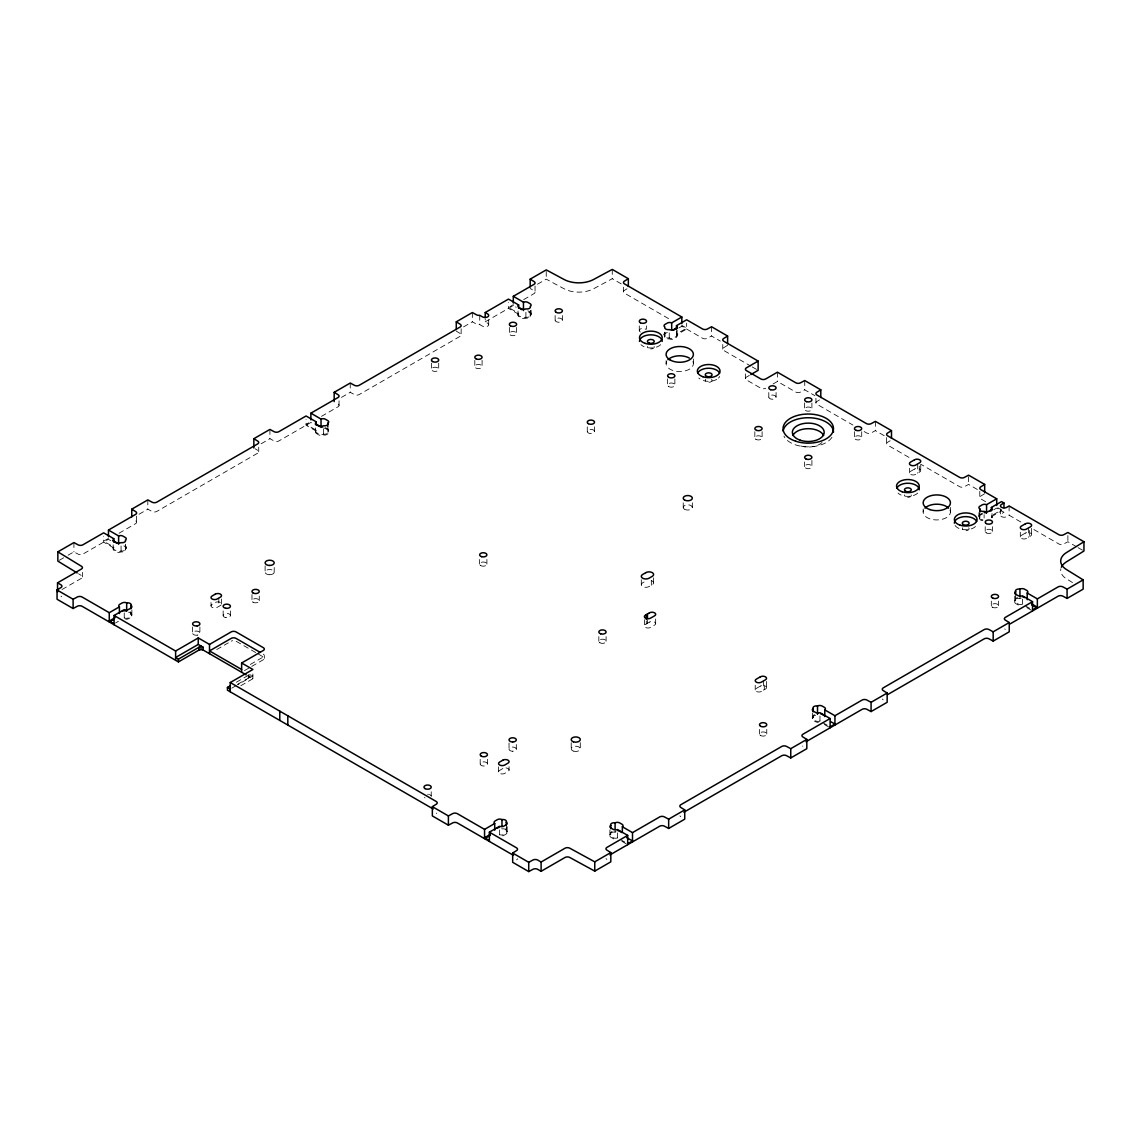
<?xml version="1.0" encoding="UTF-8"?>
<svg xmlns="http://www.w3.org/2000/svg" width="1141" height="1141" viewBox="0 0 1141 1141"><rect width="100%" height="100%" fill="white"/><g stroke="black" fill="none" stroke-linecap="round" stroke-linejoin="round"><path stroke-width="0.75" stroke-dasharray="5 3.75" d="M627.022 288.787L624.384 290.427A3.409 1.968 0 0 0 624.455 293.151L671.265 320.179M727.616 345.295L723.665 347.748A3.409 1.968 0 0 0 723.751 350.487L750.664 366.019M819.48 399.906L816.842 401.546A3.409 1.968 0 0 0 816.927 404.271L852.94 425.065M890.165 440.726L887.527 442.351A3.409 1.968 0 0 0 887.612 445.09L912.13 459.238M984.669 493.696L980.704 496.15A3.409 1.968 0 0 0 980.789 498.888L986.58 502.225M59.318 560.288L66.62 556.066M68.075 555.225L73.923 551.859L78.159 554.141A3.409 1.968 0 0 0 82.894 554.098L108.466 539.336L111.362 541.005M139.059 514.249L147.817 509.186L152.067 511.482A3.409 1.968 0 0 0 156.802 511.425L257.723 453.162A3.409 1.968 0 0 0 257.809 450.424L255.17 448.784M261.161 443.763L269.918 438.7L274.154 440.982A3.409 1.968 0 0 0 278.889 440.939L310.88 422.47L313.789 424.138M341.487 397.382L350.244 392.319L354.48 394.601A3.409 1.968 0 0 0 359.215 394.558L460.151 336.295A3.409 1.968 0 0 0 460.237 333.557L456.272 331.104M463.574 326.882L472.345 321.833L476.581 324.115A3.409 1.968 0 0 0 479.748 324.586L482.5 326.169A3.637 2.097 0 0 0 487.635 326.169A3.637 2.097 0 0 0 487.635 323.203L485.225 321.805L485.225 318.724M537.482 284.223L546.239 279.16L564.11 288.787A21.579 12.465 0 0 0 593.548 288.787L612.275 278.704L622.487 284.608M108.466 538.409L103.646 541.191L113.8 547.052A3.409 1.968 0 0 0 114.157 549.591L116.411 550.889A3.409 1.968 0 0 0 120.789 551.089L121.06 550.946A3.409 1.968 0 0 0 124.526 550.461A3.409 1.968 0 0 0 125.353 548.464L125.61 548.308A3.409 1.968 0 0 0 125.253 545.783M119.021 533.232L135.622 523.648A3.409 1.968 0 0 0 135.708 520.909L133.069 519.283M321.448 416.365L338.05 406.781A3.409 1.968 0 0 0 338.135 404.042M485.225 321.805L513.307 305.603L516.203 307.271M523.676 299.612L534.045 293.622A3.409 1.968 0 0 0 534.131 290.884L530.18 288.445M125.353 545.127L125.353 549.391A3.409 1.968 0 0 1 124.526 551.388A3.409 1.968 0 0 1 121.06 551.873L120.789 552.016A3.409 1.968 0 0 1 116.411 551.816L114.157 550.518A3.409 1.968 0 0 1 113.8 547.98L113.8 547.052M125.353 549.391L125.61 549.235A3.409 1.968 0 0 0 125.253 546.71L123 545.412A3.409 1.968 0 0 0 121.274 544.87M323.687 428.003A3.409 1.968 0 0 1 325.427 428.545L327.667 429.843A3.409 1.968 0 0 1 328.038 432.368L327.781 432.525A3.409 1.968 0 0 1 326.954 434.521A3.409 1.968 0 0 1 323.488 435.006L323.217 435.149A3.409 1.968 0 0 1 318.838 434.935L316.585 433.637A3.409 1.968 0 0 1 316.214 431.113L316.214 430.186L306.059 424.324L310.88 421.542L310.88 422.47M530.208 311.393L530.208 315.658A3.409 1.968 0 0 1 529.367 317.654A3.409 1.968 0 0 1 525.901 318.139L525.644 318.282A3.409 1.968 0 0 1 521.266 318.068L519.012 316.77A3.409 1.968 0 0 1 518.642 314.246L518.642 313.319L508.487 307.457L513.307 304.676L513.307 305.603M530.208 315.658L530.465 315.501A3.409 1.968 0 0 0 530.094 312.976L527.841 311.678A3.409 1.968 0 0 0 526.115 311.136M62.013 589.526L81.439 578.316A3.409 1.968 0 0 0 81.496 575.563L78.586 573.795M115.526 623L118.436 621.317M667.3 332.359L665.046 333.657A3.409 1.968 0 0 0 664.048 335.112L664.048 330.847M678.938 327.952L681.833 326.283L702.571 338.264A3.409 1.968 0 0 0 707.306 338.306L711.556 336.024L720.313 341.073M664.932 332.074L664.932 336.338A3.409 1.968 0 0 0 665.774 338.335A3.409 1.968 0 0 0 669.239 338.82L669.496 338.977A3.409 1.968 0 0 0 673.875 338.763L676.128 337.465A3.409 1.968 0 0 0 676.499 334.926L686.654 329.064L686.654 323.131M216.733 649.529L228.314 642.854M749.352 375.418L746.414 377.115A3.409 1.968 0 0 0 746.414 379.896L760.876 388.24A3.409 1.968 0 0 0 765.697 388.24M250.321 664.461L263.329 656.945A3.409 1.968 0 0 0 263.329 654.164M244.531 670.58L250.321 667.243M251.762 666.401L263.329 659.726A3.409 1.968 0 0 0 263.329 656.945L257.267 653.436M236.372 682.247L250.079 674.331L252.888 675.957L237.784 684.686M237.542 684.358L250.079 677.112L252.888 678.738L252.888 671.093M231.751 688.166L236.273 685.556M240.808 685.712L252.888 678.738M773.028 384.004L777.42 381.465L795.762 392.062A3.409 1.968 0 0 0 800.483 392.105L804.733 389.823L814.959 395.727M982.173 513.222L979.934 514.52A3.409 1.968 0 0 0 979.563 517.058L979.819 517.201A3.409 1.968 0 0 0 982.886 519.783M993.811 509.756L996.721 508.073L1003.98 512.266L1001.57 513.664A3.637 2.097 0 0 0 1001.57 516.631A3.637 2.097 0 0 0 1006.704 516.631L1009.115 515.233L1022.693 523.077M992.014 513.536L992.014 517.8A3.409 1.968 0 0 0 991.386 516.716L991.386 515.789L1001.541 509.927L996.721 507.146M991.386 516.716L1001.541 510.854M814.531 714.594A3.409 1.968 0 0 0 813.219 716.819L812.962 716.976A3.409 1.968 0 0 0 813.333 719.5L815.573 720.812A3.409 1.968 0 0 0 819.965 721.012M1017.501 597.542A3.409 1.968 0 0 0 1015.647 599.952L1015.39 600.109A3.409 1.968 0 0 0 1015.747 602.633L1018 603.931A3.409 1.968 0 0 0 1022.379 604.145M616.054 831.775A3.409 1.968 0 0 0 615.356 831.989L615.099 832.146A3.409 1.968 0 0 0 611.633 832.616A3.409 1.968 0 0 0 610.792 834.627L610.535 834.77A3.409 1.968 0 0 0 610.906 837.309L613.159 838.606A3.409 1.968 0 0 0 616.069 839.163M815.672 715.222A3.409 1.968 0 0 0 813.219 717.746L812.962 717.903A3.409 1.968 0 0 0 813.333 720.442L815.573 721.74A3.409 1.968 0 0 0 818.496 722.282M1021.281 597.955A3.409 1.968 0 0 0 1020.211 598.255L1019.94 598.397A3.409 1.968 0 0 0 1016.474 598.882A3.409 1.968 0 0 0 1015.647 600.879L1015.39 601.036A3.409 1.968 0 0 0 1015.747 603.56L1018 604.858A3.409 1.968 0 0 0 1021.309 605.372M884.189 435.691L875.418 430.628L871.182 432.91A3.409 1.968 0 0 1 866.447 432.867L863.437 431.127M977.366 489.489L968.595 484.426L964.359 486.708A3.409 1.968 0 0 1 959.624 486.665L921.315 464.544M1076.648 546.81L1067.89 541.747L1063.64 544.029A3.409 1.968 0 0 1 1058.905 543.986L1033.261 529.182M248.225 676.057L250.079 677.112L250.079 674.331M1078.102 547.651L1083.95 551.017M752.161 366.889L756.654 369.47M982.886 520.71A3.409 1.968 0 0 1 979.819 518.128L979.563 517.985A3.409 1.968 0 0 1 979.934 515.447L982.173 514.149A3.409 1.968 0 0 1 982.8 513.864M527.841 310.751L530.094 312.049A3.409 1.968 0 0 1 530.465 314.574L530.208 314.731A3.409 1.968 0 0 1 529.367 316.727A3.409 1.968 0 0 1 525.901 317.212L525.644 317.355A3.409 1.968 0 0 1 521.266 317.141L519.012 315.843A3.409 1.968 0 0 1 518.642 313.319M1025.288 605.828L1029.638 608.338M518.642 314.246L508.487 308.384L508.487 302.451M1026.743 607.597L1032.534 610.934M325.427 427.618L327.667 428.916A3.409 1.968 0 0 1 328.038 431.441L327.781 431.598A3.409 1.968 0 0 1 326.954 433.594A3.409 1.968 0 0 1 323.488 434.079L323.217 434.222A3.409 1.968 0 0 1 318.838 434.008L316.585 432.71A3.409 1.968 0 0 1 316.214 430.186M822.861 722.695L828.666 726.047M316.214 431.113L306.059 425.251L306.059 419.317M824.315 724.464L830.12 727.815M620.433 839.562L626.238 842.914M113.8 547.98L103.646 542.118L103.646 536.184M621.888 841.331L627.693 844.682M255.741 652.566L236.016 641.171A3.409 1.968 0 0 0 231.195 641.171M130.145 611.776A3.409 1.968 0 0 1 130.973 613.772L131.244 613.929A3.409 1.968 0 0 1 130.873 616.454L128.619 617.752A3.409 1.968 0 0 1 124.241 617.966M128.534 612.175A3.409 1.968 0 0 1 130.973 614.699L131.244 614.856A3.409 1.968 0 0 1 130.873 617.381L128.619 618.679A3.409 1.968 0 0 1 125.695 619.235M501.712 828.737L501.969 828.894A3.409 1.968 0 0 1 505.434 829.379A3.409 1.968 0 0 1 506.262 831.375L506.533 831.532A3.409 1.968 0 0 1 506.162 834.057L503.908 835.355A3.409 1.968 0 0 1 499.53 835.569L499.53 829.635M1072.54 582.58L1066.493 578.829A21.579 12.465 0 0 1 1060.859 568.774M1067.89 535.557L1067.89 541.747M1031.592 528.369L1031.592 534.558M1029.482 530.465L1029.482 536.641M1028.369 528.026L1028.369 537.297M1022.379 599.139L1022.379 605.072M1020.311 532.234L1020.311 536.883M1019.94 597.47L1019.94 598.397M1015.647 599.952L1015.647 600.879M1015.476 595.902L1015.476 600.166M1014.763 596.173L1014.763 602.106M1009.115 505.962L1009.115 515.233M1000.5 508.957L1000.5 515.147M998.589 601.107L998.589 605.743M992.485 526.714L992.485 531.364M991.315 601.107L991.315 605.743M985.211 526.714L985.211 531.364M984.113 514.677L984.113 518.014M979.791 491.343L979.791 497.533M979.819 513.864L979.819 518.128M979.663 512.908L979.663 518.841M978.935 512.637L978.935 516.902M968.595 476.696L968.595 484.426M950.424 507.431L950.424 512.067M923.155 508.972L923.155 512.067M920.744 464.373L920.744 470.563M919.247 466.113L919.247 472.303M917.678 463.931L917.678 473.201M909.463 468.238L909.463 472.873M886.614 437.545L886.614 443.735M875.418 421.357L875.418 430.628M861.712 431.683L861.712 437.859A3.637 2.097 0 0 1 856.249 439.684A3.637 2.097 0 0 1 856.249 436.047A3.637 2.097 0 0 1 861.712 437.859M854.438 431.683L854.438 437.859M819.965 716.006L819.965 721.939M815.929 398.28L815.929 402.916M813.219 716.819L813.219 717.746M813.062 716.12L813.062 717.047M812.335 713.039L812.335 718.973M811.907 402.93L811.907 409.106A3.637 2.097 0 0 1 806.445 410.931A3.637 2.097 0 0 1 806.445 407.294A3.637 2.097 0 0 1 811.907 409.106M811.907 460.436L811.907 466.612A3.637 2.097 0 0 1 806.445 468.438A3.637 2.097 0 0 1 806.445 464.801A3.637 2.097 0 0 1 811.907 466.612M804.733 380.538L804.733 389.823M804.633 402.93L804.633 409.106M804.633 461.977L804.633 466.612M777.42 372.194L777.42 381.465M776.08 392.504L776.08 397.139A3.637 2.097 0 0 1 770.631 398.965A3.637 2.097 0 0 1 770.631 395.328A3.637 2.097 0 0 1 776.08 397.139M768.806 392.504L768.806 397.139M766.766 729.384L766.766 734.02M766.524 681.419L766.524 687.595M764.313 685.113L764.313 689.749M763.443 680.963L763.443 690.248M762.102 431.683L762.102 437.859M759.492 729.384L759.492 734.02M755.228 685.285L755.228 689.92M754.829 431.683L754.829 437.859M745.415 373.863L745.415 378.498M722.752 344.482L722.752 349.117M711.556 326.74L711.556 336.024M693.371 359.03L693.371 363.665M692.316 502.796L692.316 507.431M683.231 502.796L683.231 507.431M681.833 326.283L681.833 325.356L686.654 328.137L676.499 333.999A3.409 1.968 0 0 1 676.128 336.538L673.875 337.836A3.409 1.968 0 0 1 669.496 338.036L669.239 337.893A3.409 1.968 0 0 1 665.774 337.408A3.409 1.968 0 0 1 664.932 335.411L664.675 335.254A3.409 1.968 0 0 1 665.046 332.73M677.126 330.063L677.126 335.996M676.499 330.662L676.499 334.926M674.859 378.898L674.859 385.087M669.239 332.887L669.239 338.82M667.599 378.898L667.599 385.087M666.116 360.57L666.116 363.665M664.775 332.787L664.775 337.051M655.661 618.964L655.661 623.599M653.608 577.831L653.608 582.837M651.311 580.241L651.311 585.247M647.446 620.191L647.446 623.271M646.548 325.884L646.548 328.979M646.291 620.861L646.291 623.942M644.38 619.734L644.38 625.924M641.299 579.685L641.299 584.691M639.274 325.884L639.274 330.519M623.457 287.161L623.457 291.796M617.538 832.873L617.538 838.82M615.099 831.218L615.099 832.146M612.275 269.419L612.275 278.704M610.635 832.987L610.792 834.627M609.907 829.906L609.907 835.84M606.099 636.635L606.099 641.271M598.84 636.635L598.84 641.271M594.532 426.82L594.532 431.469A3.637 2.097 0 0 1 589.084 433.28A3.637 2.097 0 0 1 589.084 429.644A3.637 2.097 0 0 1 594.532 431.469M587.273 426.82L587.273 431.469M580.284 742.648L580.284 748.824M571.199 742.648L571.199 748.824M562.413 315.529L562.413 320.165A3.637 2.097 0 0 1 556.951 321.976A3.637 2.097 0 0 1 556.951 318.339A3.637 2.097 0 0 1 562.413 320.165M555.139 315.529L555.139 320.165M546.239 271.43L546.239 279.16M535.043 286.077L535.043 292.267M531.093 310.167L531.093 314.431M530.365 310.423L530.365 316.371M525.901 312.206L525.901 318.139M518.014 311.051L518.014 315.315M516.616 327.424L516.616 333.614A3.637 2.097 0 0 1 511.168 335.425A3.637 2.097 0 0 1 511.168 331.789A3.637 2.097 0 0 1 516.616 333.614M516.303 744.503L516.303 749.138M509.357 327.424L509.357 333.614M509.029 742.962L509.029 749.138M509.071 766.666L509.071 770.018M507.16 826.669L507.16 832.602M506.433 826.398L506.262 831.375M498.588 766.852L498.588 771.872M488.705 320.05L488.705 324.686M487.464 759.293L487.464 763.942A3.637 2.097 0 0 1 482.015 765.754A3.637 2.097 0 0 1 482.015 762.117A3.637 2.097 0 0 1 487.464 763.942M486.893 559.461L486.893 564.096M482.087 360.356L482.087 366.532A3.637 2.097 0 0 1 476.624 368.358A3.637 2.097 0 0 1 476.624 364.721A3.637 2.097 0 0 1 482.087 366.532M480.19 759.293L480.19 763.942M479.748 315.301L479.748 324.586M479.634 559.461L479.634 564.096M474.813 360.356L474.813 366.532M472.345 312.548L472.345 321.833M461.149 328.751L461.149 334.926M438.7 363.138L438.7 369.313A3.637 2.097 0 0 1 433.252 371.139A3.637 2.097 0 0 1 433.252 367.502A3.637 2.097 0 0 1 438.7 369.313M431.441 363.138L431.441 369.313M431.227 791.768L431.227 796.404M350.244 383.048L350.244 392.319M339.048 400.791L339.048 405.426M328.665 430.371L328.665 431.298M327.938 427.305L327.938 433.238M323.488 429.073L323.488 435.006M315.586 427.918L315.586 432.182M274.197 567.476L274.197 572.112M269.918 429.43L269.918 438.7M265.111 565.922L265.111 572.112M264.327 655.547L264.327 658.343M259.249 596.101L259.249 600.736M258.722 447.158L258.722 451.793M251.99 594.561L251.99 600.736M248.866 674.331L248.866 677.112M230.411 610.891L230.411 615.527M223.151 610.891L223.151 615.527M221.497 598.968L221.497 603.988M218.83 598.041L218.83 606.399M211.014 602.505L211.014 605.842M199.889 626.965L199.889 633.155M192.615 626.965L192.615 633.155M147.817 499.915L147.817 509.186M136.62 516.103L136.62 522.293M131.871 609.993L131.871 615.926M131.144 613.059L131.144 613.986M130.973 613.772L130.973 614.699M126.237 547.238L126.237 548.165M125.524 544.171L125.524 550.105M124.241 612.959L124.241 618.893M121.06 545.94L121.06 551.873M113.173 544.785L113.173 549.049M82.437 572.311L82.437 576.947M73.923 542.588L73.923 551.859M248.31 676.114A3.009 1.74 0 0 1 248.31 678.125L248.31 675.344A3.009 1.74 0 0 0 248.838 674.602M61.7 596.173A3.409 1.968 0 0 1 61.001 596.8M1005.292 629.361A3.409 1.968 0 0 1 1004.779 628.948M883.191 699.847A3.409 1.968 0 0 1 882.378 698.977M802.865 746.228A3.409 1.968 0 0 1 802.594 746.029M680.763 816.714A3.409 1.968 0 0 1 679.95 815.844M606.869 859.387A3.409 1.968 0 0 1 606.042 858.503M517.515 858.731A3.409 1.968 0 0 1 516.616 859.843M436.803 813.062A3.409 1.968 0 0 1 436.29 813.476M425.022 797.887A3.637 2.097 0 0 1 424.452 797.445M427.604 794.307A3.637 2.097 0 0 1 428.545 794.378M429.415 794.578A3.637 2.097 0 0 1 431.113 795.862M640.343 332.002A3.637 2.097 0 0 1 640.7 328.85A3.637 2.097 0 0 1 646.063 329.478M949.954 510.027A13.635 7.873 0 0 1 936.79 519.939A13.635 7.873 0 0 1 923.625 510.027M692.915 361.626A13.635 7.873 0 0 1 679.751 371.538A13.635 7.873 0 0 1 666.572 361.626M822.048 442.451A15.903 9.185 0 0 1 798.044 444.89M968.666 527.784A3.409 1.968 0 0 1 965.714 530.722A3.409 1.968 0 0 1 962.762 527.784M911.16 494.866A3.409 1.968 0 0 1 907.879 497.333A3.409 1.968 0 0 1 904.585 494.866M711.613 379.368A3.409 1.968 0 0 1 708.661 382.321A3.409 1.968 0 0 1 705.709 379.368M654.121 346.45A3.409 1.968 0 0 1 650.826 348.932A3.409 1.968 0 0 1 647.532 346.45M505.834 828.723A3.409 1.968 0 0 1 506.262 830.448L506.533 830.605A3.409 1.968 0 0 1 506.162 833.13L503.908 834.428A3.409 1.968 0 0 1 499.53 834.642M617.538 837.893A3.409 1.968 0 0 1 613.159 837.679L610.906 836.382A3.409 1.968 0 0 1 610.535 833.843L610.792 833.7A3.409 1.968 0 0 1 612.104 831.461M991.386 515.789A3.409 1.968 0 0 1 991.7 517.757M221.012 605.03A3.637 2.097 0 0 1 220.441 605.472L217.218 607.326A3.637 2.097 0 0 1 212.083 607.326A3.637 2.097 0 0 1 212.083 604.359L215.292 602.505A3.637 2.097 0 0 1 221.383 603.446M651.326 580.569A4.55 2.624 0 0 1 652.267 584.691L649.058 586.545A4.55 2.624 0 0 1 642.64 586.545A4.55 2.624 0 0 1 642.64 582.837L645.849 580.983A4.55 2.624 0 0 1 646.79 580.569M831.974 437.274A25.216 14.562 0 0 1 807.172 446.844A25.216 14.562 0 0 1 783.91 436.062M917.706 493.083A11.353 6.561 0 0 1 898.038 493.083M975.541 526.472A11.353 6.561 0 0 1 964.231 529.695A11.353 6.561 0 0 1 954.732 524.889M660.668 344.682A11.353 6.561 0 0 1 640.985 344.682M719.629 376.487A11.353 6.561 0 0 1 718.502 378.07M716.691 379.425A11.353 6.561 0 0 1 698.82 378.07M649.457 622.116L645.449 624.441A3.637 2.097 0 0 0 645.449 627.407A3.637 2.097 0 0 0 650.584 627.407L654.606 625.083A3.637 2.097 0 0 0 654.606 622.116A3.637 2.097 0 0 0 649.457 622.116M914.54 469.079L910.518 471.39A3.637 2.097 0 0 0 910.518 474.356A3.637 2.097 0 0 0 915.667 474.356L919.675 472.046A3.637 2.097 0 0 0 919.675 469.079A3.637 2.097 0 0 0 914.54 469.079M502.867 768.521L499.658 770.389A3.637 2.097 0 0 0 499.658 773.356A3.637 2.097 0 0 0 504.793 773.356L508.002 771.501A3.637 2.097 0 0 0 508.002 768.521A3.637 2.097 0 0 0 502.867 768.521M760.32 686.112L756.298 688.437A3.637 2.097 0 0 0 756.298 691.403A3.637 2.097 0 0 0 761.432 691.403L765.454 689.078A3.637 2.097 0 0 0 765.454 686.112A3.637 2.097 0 0 0 760.32 686.112M1025.388 533.075L1021.38 535.4A3.637 2.097 0 0 0 1021.38 538.367A3.637 2.097 0 0 0 1026.515 538.367L1030.537 536.042A3.637 2.097 0 0 0 1030.537 533.075A3.637 2.097 0 0 0 1025.388 533.075M197.193 635.18L196.252 635.252A3.637 2.097 0 0 1 192.957 632.271A3.637 2.097 0 0 1 199.047 631.8A3.637 2.097 0 0 1 197.193 635.18M269.661 574.736L268.477 574.65A4.55 2.624 0 0 1 266.181 570.429A4.55 2.624 0 0 1 273.769 570.999A4.55 2.624 0 0 1 269.661 574.736M512.666 751.234L511.724 751.163A3.637 2.097 0 0 1 509.884 747.797A3.637 2.097 0 0 1 515.96 748.254A3.637 2.097 0 0 1 512.666 751.234M225.847 617.552L224.962 617.352A3.637 2.097 0 0 1 224.691 613.815A3.637 2.097 0 0 1 230.368 615.17A3.637 2.097 0 0 1 225.847 617.552M573.467 751.106L572.525 750.678A4.55 2.624 0 0 1 574.194 746.371A4.55 2.624 0 0 1 580.27 749.052A4.55 2.624 0 0 1 573.467 751.106M253.045 602.22A3.637 2.097 0 0 0 259.135 601.278A3.637 2.097 0 0 0 254.671 598.711A3.637 2.097 0 0 0 253.045 602.22M760.548 735.503A3.637 2.097 0 0 0 766.638 734.562A3.637 2.097 0 0 0 762.188 731.994A3.637 2.097 0 0 0 760.548 735.503M599.895 642.754A3.637 2.097 0 0 0 605.985 641.812A3.637 2.097 0 0 0 601.535 639.245A3.637 2.097 0 0 0 599.895 642.754M480.689 565.579A3.637 2.097 0 0 0 486.779 564.638A3.637 2.097 0 0 0 482.329 562.071A3.637 2.097 0 0 0 480.689 565.579M992.37 607.226A3.637 2.097 0 0 0 998.461 606.285A3.637 2.097 0 0 0 994.011 603.717A3.637 2.097 0 0 0 992.37 607.226M684.557 509.285A4.55 2.624 0 0 0 692.173 508.102A4.55 2.624 0 0 0 686.597 504.892A4.55 2.624 0 0 0 684.557 509.285M755.898 439.342A3.637 2.097 0 0 0 761.974 438.401A3.637 2.097 0 0 0 757.524 435.833A3.637 2.097 0 0 0 755.898 439.342M668.655 386.571A3.637 2.097 0 0 0 674.745 385.629A3.637 2.097 0 0 0 670.295 383.062A3.637 2.097 0 0 0 668.655 386.571M986.266 532.847A3.637 2.097 0 0 0 992.356 531.906A3.637 2.097 0 0 0 987.906 529.324A3.637 2.097 0 0 0 986.266 532.847"/><path stroke-width="1.5" d="M246.156 674.859L201.073 648.83L178.424 661.908L82.095 606.285A3.409 1.968 0 0 0 77.36 606.242L73.11 608.524L57.05 599.253L57.05 589.983L61.001 587.529A3.409 1.968 0 0 0 60.929 584.791L57.535 582.837L57.535 592.108M530.18 286.89L530.18 279.16L546.239 269.889L564.11 279.502A21.579 12.465 0 0 0 593.548 279.502L612.275 269.419L628.334 278.704L624.384 281.157A3.409 1.968 0 0 0 624.455 283.881L681.833 317.013L681.833 323.687M681.833 317.013L671.678 322.874A3.409 1.968 0 0 0 667.3 323.088L665.046 324.386A3.409 1.968 0 0 0 664.675 326.911L664.932 327.068A3.409 1.968 0 0 0 665.774 329.064A3.409 1.968 0 0 0 669.239 329.549L669.496 329.692A3.409 1.968 0 0 0 673.875 329.478L676.128 328.18A3.409 1.968 0 0 0 676.499 325.656L686.654 319.794L702.571 328.979A3.409 1.968 0 0 0 707.306 329.036L711.556 326.74L727.616 336.024L723.665 338.478A3.409 1.968 0 0 0 723.751 341.202L758.137 361.069L758.137 370.34L750.821 374.576M758.137 361.069L746.414 367.83A3.409 1.968 0 0 0 746.414 370.611L760.876 378.969A3.409 1.968 0 0 0 765.697 378.969L777.42 372.194L795.762 382.777A3.409 1.968 0 0 0 800.483 382.834L804.733 380.538L820.793 389.823L816.842 392.262A3.409 1.968 0 0 0 816.927 395L866.447 423.596A3.409 1.968 0 0 0 871.182 423.639L875.418 421.357L891.492 430.628L891.492 438.358M891.492 430.628L887.527 433.081A3.409 1.968 0 0 0 887.612 435.805L959.624 477.38A3.409 1.968 0 0 0 964.359 477.437L968.595 475.155L984.669 484.426L984.669 492.156M513.521 855.379L457.384 822.961A3.409 1.968 0 0 0 452.649 822.918L448.399 825.2L432.339 815.929L432.339 806.644L436.29 804.205A3.409 1.968 0 0 0 436.219 801.467L230.24 682.546L230.24 691.817M984.669 484.426L980.704 486.879A3.409 1.968 0 0 0 980.789 489.603L996.721 498.802L996.721 505.477M627.693 844.682L627.693 835.397L606.955 847.378A3.409 1.968 0 0 0 606.869 850.116L610.82 852.555L610.82 861.84L594.761 871.111L569.758 857.462A3.409 1.968 0 0 0 565.009 857.49L541.105 871.296L537.711 869.342A3.409 1.968 0 0 0 532.975 869.285L528.725 871.581L512.666 862.296L512.666 853.026L516.616 850.573A3.409 1.968 0 0 0 516.545 847.849L489.375 832.16L489.375 841.43M1003.98 507.631L1003.98 502.996L1001.57 504.379A3.637 2.097 0 0 0 1001.57 507.36A3.637 2.097 0 0 0 1006.704 507.36L1009.115 505.962L1058.905 534.715A3.409 1.968 0 0 0 1063.64 534.758L1067.89 532.476L1083.95 541.747L1066.493 552.558A21.579 12.465 0 0 0 1066.493 569.559L1083.151 579.87L1083.151 589.141L1067.077 598.412L1062.841 596.13A3.409 1.968 0 0 0 1058.106 596.187L1009.899 624.013M201.073 646.048L178.424 659.127L175.614 657.501L198.263 644.423L203.169 647.275L203.169 650.056A3.608 2.082 0 0 0 198.976 650.056L198.976 647.275A3.608 2.082 0 0 1 203.169 647.275M77.132 572.91L57.849 561.13L57.849 551.859L73.923 542.588L78.159 544.87A3.409 1.968 0 0 0 82.894 544.813L103.646 532.847L113.8 538.709A3.409 1.968 0 0 0 114.157 541.233L116.411 542.531A3.409 1.968 0 0 0 120.789 542.745L121.06 542.603A3.409 1.968 0 0 0 124.526 542.118A3.409 1.968 0 0 0 125.353 540.121L125.61 539.964A3.409 1.968 0 0 0 125.253 537.44L123 536.142A3.409 1.968 0 0 0 118.621 535.928L108.466 530.066L108.466 536.741M131.757 516.916L131.757 509.186L147.817 499.915L152.067 502.197A3.409 1.968 0 0 0 156.802 502.154L257.723 443.878A3.409 1.968 0 0 0 257.809 441.153L253.844 438.7L269.918 429.43L274.154 431.712A3.409 1.968 0 0 0 278.889 431.655L306.059 415.98L316.214 421.842A3.409 1.968 0 0 0 316.585 424.366L318.838 425.664A3.409 1.968 0 0 0 323.217 425.878L323.488 425.721A3.409 1.968 0 0 0 326.954 425.251A3.409 1.968 0 0 0 327.781 423.254L328.038 423.097A3.409 1.968 0 0 0 327.667 420.558L325.427 419.26A3.409 1.968 0 0 0 321.035 419.061L310.88 413.185L310.88 419.874M334.185 401.603L334.185 392.319L350.244 383.048L354.48 385.33A3.409 1.968 0 0 0 359.215 385.287L460.151 327.011A3.409 1.968 0 0 0 460.237 324.286L456.272 321.833L472.345 312.548L476.581 314.845A3.409 1.968 0 0 0 479.748 315.301L482.5 316.898A3.637 2.097 0 0 0 487.635 316.898A3.637 2.097 0 0 0 487.635 313.932L485.225 312.534L485.225 317.169M108.466 530.066L135.622 514.377A3.409 1.968 0 0 0 135.708 511.639L131.757 509.186M310.88 413.185L338.05 397.51A3.409 1.968 0 0 0 338.135 394.772L334.185 392.319M485.225 312.534L508.487 299.099L518.642 304.975A3.409 1.968 0 0 0 519.012 307.5L521.266 308.797A3.409 1.968 0 0 0 525.644 309.011L525.901 308.854A3.409 1.968 0 0 0 529.367 308.384A3.409 1.968 0 0 0 530.208 306.373L530.465 306.23A3.409 1.968 0 0 0 530.094 303.691L527.841 302.394A3.409 1.968 0 0 0 523.462 302.18L513.307 296.318L513.307 303.007M513.307 296.318L534.045 284.351A3.409 1.968 0 0 0 534.131 281.613L530.18 279.16M57.535 582.837L81.439 569.031A3.409 1.968 0 0 0 81.496 566.293L57.849 551.859M57.05 589.983L73.11 599.253L77.36 596.971A3.409 1.968 0 0 1 82.095 597.014L109.265 612.703L119.42 606.841A3.409 1.968 0 0 1 119.791 604.302L122.03 603.004A3.409 1.968 0 0 1 126.423 602.79L126.68 602.947A3.409 1.968 0 0 1 130.145 603.432A3.409 1.968 0 0 1 130.973 605.429L130.973 608.766M114.086 624.755L114.086 615.484L124.241 609.622A3.409 1.968 0 0 0 128.619 609.408L130.873 608.11A3.409 1.968 0 0 0 131.244 605.586L130.973 605.429M115.07 617.695L109.265 621.046L114.086 623.827M113.615 619.463L109.265 621.973L109.265 612.703M673.133 330.377L677.483 327.866M114.086 615.484L175.614 651.012L198.263 637.933L209.516 644.423L231.195 631.9A3.409 1.968 0 0 1 236.016 631.9L263.329 647.674A3.409 1.968 0 0 1 263.329 650.456L241.635 662.978L241.635 672.249M230.24 682.546L252.888 669.467L241.635 662.978M433.152 808.969L227.43 690.191L227.43 687.41L230.411 685.684M1003.98 502.996L1001.541 501.584L991.386 507.445A3.409 1.968 0 0 1 991.016 509.984L988.762 511.282A3.409 1.968 0 0 1 984.383 511.496L984.113 511.339A3.409 1.968 0 0 1 980.647 510.854A3.409 1.968 0 0 1 979.819 508.857L979.563 508.701A3.409 1.968 0 0 1 979.934 506.176L982.173 504.878A3.409 1.968 0 0 1 986.566 504.664L996.721 498.802M989.461 511.339L992.356 509.656M432.339 806.644L448.399 815.929L452.649 813.633A3.409 1.968 0 0 1 457.384 813.69L484.554 829.379L494.709 823.517A3.409 1.968 0 0 1 495.08 820.978L497.319 819.68A3.409 1.968 0 0 1 501.712 819.466L501.969 819.623A3.409 1.968 0 0 1 505.434 820.094A3.409 1.968 0 0 1 506.262 822.105L506.262 825.442M489.375 832.16L499.53 826.298A3.409 1.968 0 0 0 503.908 826.084L506.162 824.786A3.409 1.968 0 0 0 506.533 822.247L506.262 822.105M490.359 834.371L484.554 837.722L489.375 840.503M490.359 835.298L484.554 838.649L484.554 829.379M512.666 853.026L528.725 862.296L532.975 860.014A3.409 1.968 0 0 1 537.711 860.057L541.105 862.025L565.009 848.219A3.409 1.968 0 0 1 569.758 848.191L594.761 861.84L610.82 852.555M622.358 831.76L622.358 826.754A3.409 1.968 0 0 0 621.988 824.23L619.734 822.932A3.409 1.968 0 0 0 615.356 822.718L615.099 822.861A3.409 1.968 0 0 0 611.633 823.346A3.409 1.968 0 0 0 610.792 825.342L610.535 825.499A3.409 1.968 0 0 0 610.906 828.024L613.159 829.322A3.409 1.968 0 0 0 617.538 829.536L627.693 835.397M824.786 716.562L824.786 709.887A3.409 1.968 0 0 0 824.415 707.363L822.162 706.065A3.409 1.968 0 0 0 817.783 705.851L817.512 705.994A3.409 1.968 0 0 0 814.046 706.479A3.409 1.968 0 0 0 813.219 708.475L812.962 708.632A3.409 1.968 0 0 0 813.333 711.157L815.573 712.455A3.409 1.968 0 0 0 819.965 712.669L830.12 718.53L830.12 727.815M1027.2 599.695L1027.2 593.02A3.409 1.968 0 0 0 1026.843 590.482L1024.589 589.184A3.409 1.968 0 0 0 1020.211 588.984L1019.94 589.127A3.409 1.968 0 0 0 1016.474 589.612A3.409 1.968 0 0 0 1015.647 591.609L1015.39 591.765A3.409 1.968 0 0 0 1015.747 594.29L1018 595.588A3.409 1.968 0 0 0 1022.379 595.802L1032.534 601.664L1032.534 610.934M622.358 826.754L632.513 832.616L659.683 816.927A3.409 1.968 0 0 1 664.419 816.885L668.655 819.167L684.728 809.896L680.763 807.443A3.409 1.968 0 0 1 680.849 804.705L781.785 746.442A3.409 1.968 0 0 1 786.52 746.399L790.756 748.681L806.815 739.397L802.865 736.958A3.409 1.968 0 0 1 802.95 734.219L830.12 718.53M824.786 709.887L834.941 715.749L862.111 700.061A3.409 1.968 0 0 1 866.846 700.018L871.082 702.3L887.156 693.029L883.191 690.576A3.409 1.968 0 0 1 883.277 687.838L984.198 629.575A3.409 1.968 0 0 1 988.933 629.518L993.183 631.814L1009.243 622.53L1005.292 620.091A3.409 1.968 0 0 1 1005.378 617.352L1032.534 601.664M1027.2 593.02L1037.354 598.882L1058.106 586.902A3.409 1.968 0 0 1 1062.841 586.859L1067.077 589.141L1083.151 579.87M627.693 843.755L632.513 840.974L626.709 837.622M830.12 726.874L834.941 724.093L830.591 721.583M1032.534 610.007L1037.354 607.226L1031.564 603.874M609.907 854.937L659.683 826.212A3.409 1.968 0 0 1 664.419 826.155L668.655 828.452L684.728 819.167L684.728 809.896M683.915 812.221L781.785 755.713A3.409 1.968 0 0 1 786.52 755.67L790.756 757.952L806.815 748.681L806.815 739.397M805.96 741.75L862.111 709.345A3.409 1.968 0 0 1 866.846 709.288L871.082 711.57L887.156 702.3L887.156 693.029M887.855 694.47L984.198 638.846A3.409 1.968 0 0 1 988.933 638.803L993.183 641.085L1009.243 631.814L1009.243 622.53M519.112 308.027L522.008 309.696M1031.564 604.801L1037.354 608.153L1037.354 598.882M315.23 424.053L319.594 426.563M621.988 832.573L619.734 831.276A3.409 1.968 0 0 0 618.008 830.734M112.816 540.92L117.166 543.43M260.291 652.41L236.016 638.389A3.409 1.968 0 0 0 231.195 638.389L209.516 650.912L241.635 669.467M227.43 687.41L230.24 689.036M1083.95 541.747L1083.95 551.017L1066.493 561.828A21.579 12.465 0 0 0 1061.358 567.248M1067.077 589.141L1067.077 598.412M1019.94 589.127L1019.94 595.802M1015.647 591.609L1015.647 594.946M993.183 631.814L993.183 641.085M991.386 507.445L991.386 510.783M986.566 504.664L986.566 513.008M979.819 508.857L979.819 512.195M871.082 702.3L871.082 711.57M834.941 715.749L834.941 725.02M820.793 389.823L820.793 397.553M817.512 705.994L817.512 714.337M813.219 708.475L813.219 711.813M790.756 748.681L790.756 757.952M727.616 336.024L727.616 343.755M676.499 325.656L676.499 328.993M671.678 322.874L671.678 329.549M668.655 819.167L668.655 828.452M647.446 614.001L647.446 618.636M646.291 614.671L646.291 619.306M632.513 832.616L632.513 841.901M628.334 278.704L628.334 286.434M615.099 822.861L615.099 829.55M610.792 825.342L610.792 828.68M594.761 861.84L594.761 871.111M541.105 862.025L541.105 871.296M528.725 862.296L528.725 871.581M523.462 302.18L523.462 310.537M518.642 304.975L518.642 308.312M501.969 819.623L501.969 826.298M494.709 823.517L494.709 830.192M456.272 321.833L456.272 329.564M448.399 815.929L448.399 825.2M327.781 423.254L327.781 426.591M321.035 419.061L321.035 427.404M316.214 421.842L316.214 425.179M287.817 715.792L287.817 725.063M279.787 711.157L279.787 720.427M253.844 438.7L253.844 447.971M209.516 644.423L209.516 653.693M198.263 637.933L198.263 644.423M178.424 659.127L178.424 661.908M175.614 651.012L175.614 660.282M126.68 602.947L126.68 611.291M119.42 606.841L119.42 613.516M118.621 535.928L118.621 544.271M113.8 538.709L113.8 542.046M73.11 599.253L73.11 608.524M924.98 508.13A13.635 7.873 0 0 1 948.599 508.13M667.941 359.729A13.635 7.873 0 0 1 689.378 358.103M792.909 435.491A15.903 9.185 0 0 1 808.27 428.688A15.903 9.185 0 0 1 823.631 435.491M497.319 828.024A3.409 1.968 0 0 1 499.059 827.496M820.821 713.924A3.409 1.968 0 0 1 822.162 714.409L824.415 715.707A3.409 1.968 0 0 1 824.9 716.063M1022.864 597A3.409 1.968 0 0 1 1024.589 597.542M984.298 512.651A3.409 1.968 0 0 1 986.223 512.894M321.377 427.276A3.409 1.968 0 0 1 322.504 427.062M122.03 611.362A3.409 1.968 0 0 1 126.081 611.02M783.14 431.027A25.216 14.562 0 0 1 809.368 417.749A25.216 14.562 0 0 1 833.486 432.296M896.897 488.106A11.353 6.561 0 0 1 909.363 483.299A11.353 6.561 0 0 1 919.232 489.803M954.347 523.191A11.353 6.561 0 0 1 964.231 516.688A11.353 6.561 0 0 1 976.682 521.494M639.473 341.401A11.353 6.561 0 0 1 650.826 334.841A11.353 6.561 0 0 1 662.194 341.401M697.693 373.093A11.353 6.561 0 0 1 708.661 368.229A11.353 6.561 0 0 1 719.629 373.093M215.292 594.147L212.083 596.001A3.637 2.097 0 0 0 212.083 598.968A3.637 2.097 0 0 0 217.218 598.968L220.441 597.114A3.637 2.097 0 0 0 220.441 594.147A3.637 2.097 0 0 0 215.292 594.147M645.849 572.639L642.64 574.494A4.55 2.624 0 0 0 642.64 578.202A4.55 2.624 0 0 0 649.058 578.202L652.267 576.348A4.55 2.624 0 0 0 652.267 572.639A4.55 2.624 0 0 0 645.849 572.639M649.457 612.845L645.449 615.156A3.637 2.097 0 0 0 645.449 618.122A3.637 2.097 0 0 0 650.584 618.122L654.606 615.812A3.637 2.097 0 0 0 654.606 612.845A3.637 2.097 0 0 0 649.457 612.845M914.54 459.794L910.518 462.119A3.637 2.097 0 0 0 910.518 465.086A3.637 2.097 0 0 0 915.667 465.086L919.675 462.761A3.637 2.097 0 0 0 919.675 459.794A3.637 2.097 0 0 0 914.54 459.794M502.867 760.177L499.658 762.031A3.637 2.097 0 0 0 499.658 764.998A3.637 2.097 0 0 0 504.793 764.998L508.002 763.144A3.637 2.097 0 0 0 508.002 760.177A3.637 2.097 0 0 0 502.867 760.177M760.32 676.841L756.298 679.166A3.637 2.097 0 0 0 756.298 682.133A3.637 2.097 0 0 0 761.432 682.133L765.454 679.808A3.637 2.097 0 0 0 765.454 676.841A3.637 2.097 0 0 0 760.32 676.841M1025.388 523.805L1021.38 526.115A3.637 2.097 0 0 0 1021.38 529.082A3.637 2.097 0 0 0 1026.515 529.082L1030.537 526.771A3.637 2.097 0 0 0 1030.537 523.805A3.637 2.097 0 0 0 1025.388 523.805M197.193 625.91L196.252 625.981A3.637 2.097 0 0 1 192.957 622.986A3.637 2.097 0 0 1 199.047 622.53A3.637 2.097 0 0 1 197.193 625.91M269.661 565.465L268.477 565.365A4.55 2.624 0 0 1 266.181 561.144A4.55 2.624 0 0 1 273.769 561.729A4.55 2.624 0 0 1 269.661 565.465M512.666 741.964L511.724 741.892A3.637 2.097 0 0 1 509.884 738.512A3.637 2.097 0 0 1 515.96 738.983A3.637 2.097 0 0 1 512.666 741.964M225.847 608.281L224.962 608.067A3.637 2.097 0 0 1 224.691 604.53A3.637 2.097 0 0 1 230.368 605.885A3.637 2.097 0 0 1 225.847 608.281M573.467 741.821L572.525 741.408A4.55 2.624 0 0 1 574.194 737.086A4.55 2.624 0 0 1 580.27 739.782A4.55 2.624 0 0 1 573.467 741.821M795.662 441.196A25.216 14.562 0 0 0 833.486 428.588A25.216 14.562 0 0 0 795.662 415.98A25.216 14.562 0 0 0 795.662 441.196M805.703 458.825A3.637 2.097 0 0 0 811.779 457.883A3.637 2.097 0 0 0 807.329 455.316A3.637 2.097 0 0 0 805.703 458.825M856.249 430.399A3.637 2.097 0 0 0 861.712 428.588A3.637 2.097 0 0 0 856.249 426.777A3.637 2.097 0 0 0 856.249 430.399M960.023 525.16A11.353 6.561 0 0 0 977.067 519.483A11.353 6.561 0 0 0 960.023 513.807A11.353 6.561 0 0 0 960.023 525.16M902.189 491.771A11.353 6.561 0 0 0 919.232 486.095A11.353 6.561 0 0 0 902.189 480.418A11.353 6.561 0 0 0 902.189 491.771M929.972 509.613A13.635 7.873 0 0 0 950.424 502.796A13.635 7.873 0 0 0 929.972 495.978A13.635 7.873 0 0 0 929.972 509.613M756.654 430.399A3.637 2.097 0 0 0 762.102 428.588A3.637 2.097 0 0 0 756.654 426.777A3.637 2.097 0 0 0 756.654 430.399M806.445 401.646A3.637 2.097 0 0 0 811.907 399.835A3.637 2.097 0 0 0 806.445 398.024A3.637 2.097 0 0 0 806.445 401.646M645.15 343.37A11.353 6.561 0 0 0 662.194 337.693A11.353 6.561 0 0 0 645.15 332.017A11.353 6.561 0 0 0 645.15 343.37M702.984 376.758A11.353 6.561 0 0 0 720.028 371.082A11.353 6.561 0 0 0 702.984 365.405A11.353 6.561 0 0 0 702.984 376.758M670.109 359.957A13.635 7.873 0 0 0 692.915 356.42A13.635 7.873 0 0 0 676.214 346.778A13.635 7.873 0 0 0 670.109 359.957M684.557 500.015A4.55 2.624 0 0 0 692.173 498.831A4.55 2.624 0 0 0 686.597 495.622A4.55 2.624 0 0 0 684.557 500.015M760.548 726.232A3.637 2.097 0 0 0 766.638 725.291A3.637 2.097 0 0 0 762.188 722.724A3.637 2.097 0 0 0 760.548 726.232M600.651 633.811A3.637 2.097 0 0 0 606.099 632A3.637 2.097 0 0 0 600.651 630.174A3.637 2.097 0 0 0 600.651 633.811M993.126 598.283A3.637 2.097 0 0 0 998.589 596.472A3.637 2.097 0 0 0 993.126 594.646A3.637 2.097 0 0 0 993.126 598.283M640.343 322.732A3.637 2.097 0 0 0 646.419 321.791A3.637 2.097 0 0 0 641.969 319.223A3.637 2.097 0 0 0 640.343 322.732M432.496 361.526A3.637 2.097 0 0 0 438.586 360.585A3.637 2.097 0 0 0 434.122 358.017A3.637 2.097 0 0 0 432.496 361.526M481.445 556.637A3.637 2.097 0 0 0 486.893 554.826A3.637 2.097 0 0 0 481.445 553.014A3.637 2.097 0 0 0 481.445 556.637M770.631 389.694A3.637 2.097 0 0 0 776.08 387.869A3.637 2.097 0 0 0 770.631 386.057A3.637 2.097 0 0 0 770.631 389.694M588.328 423.668A3.637 2.097 0 0 0 594.418 422.726A3.637 2.097 0 0 0 589.968 420.159A3.637 2.097 0 0 0 588.328 423.668M475.868 358.745A3.637 2.097 0 0 0 481.958 357.803A3.637 2.097 0 0 0 477.509 355.236A3.637 2.097 0 0 0 475.868 358.745M668.655 377.3A3.637 2.097 0 0 0 674.745 376.359A3.637 2.097 0 0 0 670.295 373.792A3.637 2.097 0 0 0 668.655 377.3M556.195 312.363A3.637 2.097 0 0 0 562.285 311.422A3.637 2.097 0 0 0 557.835 308.854A3.637 2.097 0 0 0 556.195 312.363M986.266 523.562A3.637 2.097 0 0 0 992.356 522.621A3.637 2.097 0 0 0 987.906 520.054A3.637 2.097 0 0 0 986.266 523.562M510.412 325.813A3.637 2.097 0 0 0 516.502 324.871A3.637 2.097 0 0 0 512.038 322.304A3.637 2.097 0 0 0 510.412 325.813M425.022 788.602A3.637 2.097 0 0 0 431.113 787.661A3.637 2.097 0 0 0 426.663 785.094A3.637 2.097 0 0 0 425.022 788.602M481.26 756.141A3.637 2.097 0 0 0 487.335 755.199A3.637 2.097 0 0 0 482.885 752.632A3.637 2.097 0 0 0 481.26 756.141M253.045 592.949A3.637 2.097 0 0 0 259.135 592.008A3.637 2.097 0 0 0 254.671 589.441A3.637 2.097 0 0 0 253.045 592.949M800.312 440.255A15.903 9.185 0 0 0 824.173 432.296A15.903 9.185 0 0 0 800.312 424.352A15.903 9.185 0 0 0 800.312 440.255M963.304 524.589A3.409 1.968 0 0 0 968.994 523.705A3.409 1.968 0 0 0 964.83 521.294A3.409 1.968 0 0 0 963.304 524.589M905.469 491.2A3.409 1.968 0 0 0 911.16 490.316A3.409 1.968 0 0 0 906.995 487.906A3.409 1.968 0 0 0 905.469 491.2M706.964 376.501A3.409 1.968 0 0 0 712.07 374.79A3.409 1.968 0 0 0 706.964 373.093A3.409 1.968 0 0 0 706.964 376.501M649.129 343.099A3.409 1.968 0 0 0 654.235 341.401A3.409 1.968 0 0 0 649.129 339.69A3.409 1.968 0 0 0 649.129 343.099"/></g></svg>
